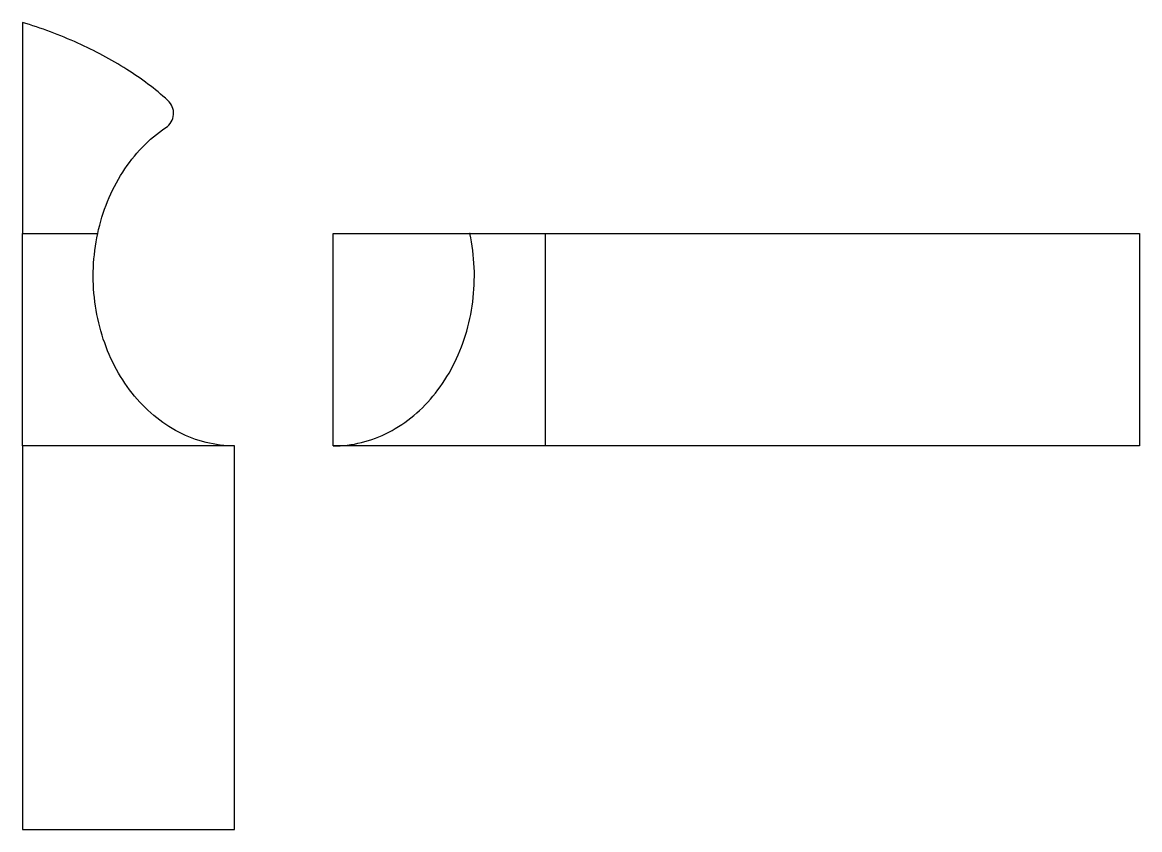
# Model space of a CAD drawing. Extents: x -16 to 247, y 94 to 284.
import ezdxf

# ---------------------------------------------------------------- set-up
doc = ezdxf.new("R2010")
doc.units = 0
doc.layers.add('1', color=7, linetype='CONTINUOUS')

msp = doc.modelspace()

# ---------------------------------------------------------------- linework, layer by layer
at = {"layer": '1', "color": 7, "linetype": 'CONTINUOUS'}
for p, q in [((-15.75958, 284.40406), (-15.75958, 234.70155)), ((-15.75958, 184.70157), (-15.75958, 234.70155)), ((-15.75958, 234.70155), (1.99783, 234.70155)), ((57.41308, 234.70155), (89.65567, 234.70155)), ((57.41308, 184.70155), (57.41308, 234.70155)), ((89.65567, 234.70155), (107.41306, 234.70155)), ((107.41308, 234.70155), (107.41308, 184.70155)), ((107.41308, 234.70155), (247.41308, 234.70155)), ((247.41308, 234.70155), (247.41308, 184.70155)), ((34.24042, 184.70155), (-15.75958, 184.70155)), ((-15.75958, 184.70155), (-15.75958, 94.40403)), ((34.2404, 184.70155), (34.24042, 184.70155)), ((34.24042, 94.40403), (34.24042, 184.70155)), ((107.41308, 184.70155), (57.41308, 184.70155)), ((107.41308, 184.70157), (107.41308, 184.70155)), ((247.41308, 184.70155), (107.41308, 184.70155)), ((-15.75958, 94.40403), (34.24042, 94.40403))]:
    msp.add_line(p, q, dxfattribs=at)
for points in [[(18.506829, 266.042347, 0.041792), (8.835971, 273.33603, 0.035818), (-2.696988, 279.515987, 0.031518), (-15.759586, 284.404067, 0.031518)], [(18.022933, 259.63737, 0.492776), (18.506827, 266.042347)], [(1.997829, 234.701552, -0.043799), (4.328954, 242.281592, -0.046128), (7.880799, 249.144171, -0.049338), (12.508411, 255.009218, -0.05311), (18.022932, 259.637374, -0.05311)], [(34.207628, 184.701572, -0.060518), (27.511072, 185.526812, -0.058488), (21.089517, 187.952965, -0.055094), (15.205386, 191.880884, -0.051243), (10.09914, 197.150051, -0.047688), (5.97945, 203.545136, -0.044884), (3.014671, 210.804799, -0.043045), (1.325962, 218.632366, -0.042248), (0.982334, 226.707956, -0.042511), (1.997829, 234.701552, -0.042511)], [(57.413076, 184.701554, 0.060555), (64.113874, 185.519753, 0.058531), (70.540543, 187.940879, 0.055137), (76.430167, 191.865883, 0.051282), (81.541802, 197.134193, 0.047722), (85.666332, 203.530284, 0.044913), (88.635022, 210.79249, 0.04307), (90.326424, 218.623716, 0.042271), (90.671341, 226.703586, 0.042534), (89.655663, 234.701553, 0.042534)], [(34.240395, 184.701553, 0.0000000873), (34.240405, 184.701553, 0.0000000873), (34.240414, 184.701553, 0.0000000873)]]:
    msp.add_lwpolyline(points, format="xyb", dxfattribs=at)
msp.add_point((89.65567, 234.70155), dxfattribs=at)

doc.saveas('drawing.dxf')
